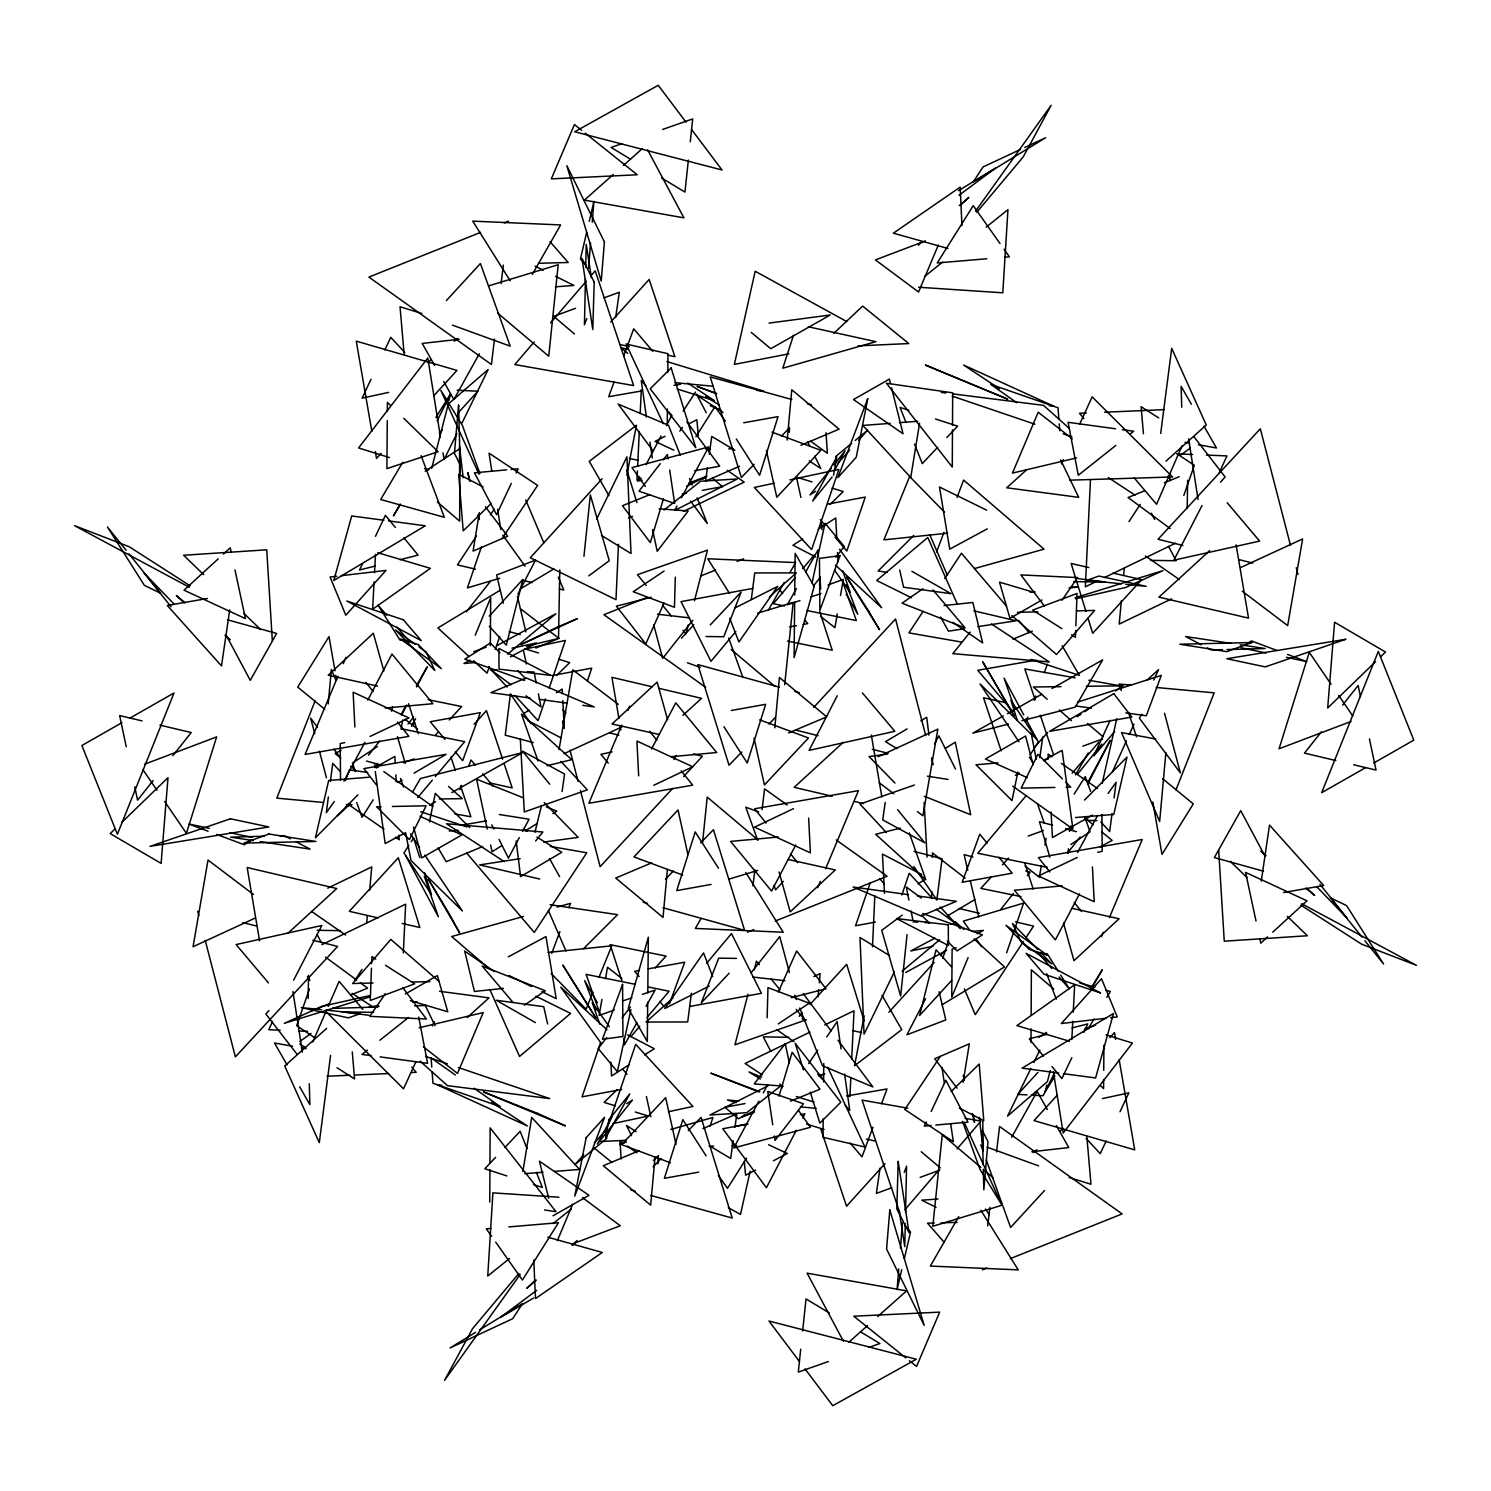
<?xml version="1.0" encoding="UTF-8"?>
<svg xmlns="http://www.w3.org/2000/svg" width="1491" height="1491" viewBox="0 0 1491 1491"><rect width="100%" height="100%" fill="white"/><g stroke="black" fill="none" stroke-linecap="round" stroke-linejoin="round"><path stroke-width="1.5" d="M459.936 459.88L459.638 521.142L437.348 502.02M489.756 1202.1L489.924 1169.634M489.961 1162.663L490.148 1127.886L555.994 1211.661L544.569 1210.002M952.469 429.93L952.283 467.037L886.437 383.262L952.674 392.823L952.507 425.289M1031.008 1042.47L1031.082 1028.865M1031.157 1015.241L1031.362 969.858L1053.652 988.98M387.269 420.648L386.896 468.603L438.093 451.736L403.763 418.3M387.343 411.516L387.418 402.384L390.679 405.571M490.315 645.64L490.688 597.761L475.219 635.222M1103.657 1079.484L1103.582 1088.616L1100.321 1085.429M1103.731 1070.352L1103.936 1045.228M647.69 1002.157L647.299 1041.557L628.251 1008.456L648.343 937.261L647.784 992.894M667.26 425.159L667.428 409.037M667.819 372.154L668.005 353.721L626.09 343.992L663.271 423.686M794.647 602.029L794.088 657.661L814.179 586.466L795.132 553.347L794.722 595.077M823.181 1118.846L822.995 1137.279L864.91 1147.008L827.729 1067.314M823.572 1081.963L823.759 1063.53M308.171 998.467L308.525 975.207M1187.209 508.133L1187.637 480.232M559.796 569.897L558.51 638.092L520.452 608.701M931.633 898.365L931.763 891.543M932.397 857.455L932.49 852.908L965.106 878.106M585.46 278.854L584.435 324.833L586.764 318.552M585.721 267.355L586.224 244.356L591.405 277.643M905.279 1223.645L904.776 1246.644L899.259 1211.139M905.54 1212.146L906.565 1166.167L904.236 1172.448M675.311 577.147L674.454 607.284L633.209 591.741L664.11 571.016M767.12 1017.775L767.977 987.638L809.222 1003.182L778.321 1023.907M371.445 968.181L370.271 1000.48L414.628 983.836L385.479 965.292M371.613 963.559L371.874 956.626L375.751 959.104M1075.701 630.376L1075.44 637.309L1071.544 634.831M1075.868 625.773L1077.042 593.455L1032.685 610.099L1061.834 628.643M618.485 544.252L615.988 599.699L530.293 557.727L602.122 478.76M872.515 946.748L874.807 895.923M403.334 952.879L405.645 904.18L321.832 944.716M637.421 470.914L636.992 480.195L641.186 478.164M637.645 466.292L639.304 431.514M640.198 412.97L641.298 389.785M657.885 1163.893L658.202 1157.146M789.317 432.297L789.54 427.787M849.926 1096.593L850.802 1078.03M851.696 1059.486L854.008 1010.805L824.672 1024.988M1090.443 480.177L1085.355 586.82L1097.935 580.726M374.073 581.788L372.657 609.223L430.396 568.332L377.782 552.714M374.539 572.637L375.471 554.354M1071.824 1039.581L1072.774 1021.298M1073.24 1012.165L1074.657 984.731L1016.918 1025.603L1069.532 1041.221M588.516 268.268L590.566 242.903M592.244 222.159L593.921 201.415L589.262 221.339M898.756 1268.841L897.079 1289.585L901.738 1269.661M900.434 1248.097L902.484 1222.732M328.225 703.92L331.337 669.478L335.866 680.064M366.711 922.594L367.345 915.642M369.656 890.127L371.781 866.923L327.759 888.133M667.409 869.421L663.029 917.431L615.708 878.05L651.716 862.842M655.034 1157.109L650.654 1205.138L603.333 1165.757L639.341 1150.549M787.192 440.087L791.777 389.785L839.098 429.166L800.965 445.269M774.817 727.794L779.42 677.473L826.722 716.873L788.609 732.957M818.037 996.733L818.671 989.782M819.305 982.83L820.143 973.548L813.862 976.568M1121.344 600.873L1119.219 624.077L1171.628 598.842M1123.655 575.358L1124.289 568.406M1165.869 752.62L1159.663 821.522L1121.53 732.566L1155.562 738.996M376.496 767.977L376.962 763.411M702.522 842.862L707.237 797.126L758.118 840.067M784.695 684.723L793.193 602.383L757.652 613.174M1068.022 853.318L1068.488 848.77M1070.352 830.524L1070.818 825.958M583.95 556.348L590.343 494.956L609.26 560.672L588.796 575.843M907.05 934.652L900.657 996.044L881.74 930.328L902.204 915.157M688.357 160.077L684.965 192.078L661.65 177.988M690.277 141.794L692.7 118.926L662.638 129.437M800.723 1349.206L798.3 1372.074L828.362 1361.563M802.643 1330.923L806.035 1298.922L829.35 1313.012M494.472 339.072L491.434 364.494L368.892 277.084L480.642 232.372M501.106 283.607L503.324 265.1M752.936 885.934L754.875 869.756M762.069 809.669L764.566 788.869L787.192 805.01M987.676 1225.9L989.894 1207.393M996.528 1151.928L999.566 1126.506L1122.108 1213.916L1010.358 1258.628M330.592 1055.311L319.298 1142.665L284.725 1066.009L326.659 1028.361M691.433 993.192L687.686 1021.95L646.088 1022.043L672.981 997.982M751.296 599.512L754.744 572.954L796.343 572.879L769.449 596.94M1160.706 433.396L1171.702 348.335L1206.275 424.991L1166.018 461.129M328.355 796.977L326.305 812.67L334.319 801.487M330.406 781.284L332.754 763.355L340.134 771.369M1112.025 813.639L1109.677 831.568L1100.824 821.951M1114.075 797.946L1116.125 782.253L1108.111 793.436M707.442 467.708L705.578 481.108L739.536 466.254M709.287 454.308L711.747 436.434L734.914 450.282M733.143 1140.615L730.683 1158.488L709.455 1145.796M734.988 1127.215L736.852 1113.814L702.895 1128.668M562.088 791.535L564.567 774.034L522.521 751.147L549.713 784.191M885.225 802.4L882.747 819.901L924.793 842.788L897.601 809.743M615.671 317.49L619.305 292.255L603.985 297.865M880.025 1168.18L876.391 1193.415L891.711 1187.787M1039.786 757.633L1042.749 737.001M229.744 609.875L221.488 665.899L167.309 605.495L207.491 598.469M1261.256 881.125L1269.512 825.101L1323.691 885.505L1283.509 892.531M479.338 512.587L473.094 551.111L507.667 536.182L485.376 506.772M522.894 1171.553L531.691 1117.393L579.589 1169.466L554.484 1171.386M919.537 423.351L910.74 477.511L862.842 425.438L890.239 423.351M963.093 1082.336L969.336 1043.812L934.764 1058.74L957.073 1088.15M559.013 749.693L572.786 669.869L618.243 704.274M401.079 729.155L402.682 719.985M601.935 999.38L599.14 1015.446L614.385 1010.003M605.514 978.73L607.508 967.249L621.877 978.543M837.308 613.901L834.923 627.674L820.553 616.361M840.495 595.543L843.291 579.477L828.045 584.919M1041.352 865.749L1039.357 877.23L1024.988 865.936M1044.93 845.099L1046.123 838.222M833.544 475.219L836.805 456.861L812.632 501.088L832.146 476.934M626.835 475.238L636.452 425.252L589.262 461.353L608.98 495.683M864.165 1015.762L854.548 1065.748L901.738 1029.647L882.02 995.317M429.445 821.876L435.297 793.305L469.684 827.542M1017.85 772.058L1011.998 800.63L975.99 764.753L998.038 762.907M630.898 1009.631L617.386 1071.694L598.171 1048.49L606.595 1037.661M812.017 583.074L825.045 523.229L844.26 546.433L835.836 557.243M750.159 1171.255L740.505 1214.419L728.316 1207.71M391.499 711.151L392.506 706.678M1102.184 783.446L1116.778 718.681M586.653 232.41L580.428 258.987L585.814 265.174M904.347 1258.59L910.572 1232.013L905.186 1225.826M448.884 400.557L450.487 393.978L435.894 417.443M1046.812 1085.113L1045.21 1091.692L1054.938 1076.036M534.915 832.388L541.531 805.42M688.246 624.971L685.972 633.787L683.027 630.208M694.452 600.761L707.461 550.123L637.44 574.687L646.255 585.441M747.979 994.162L734.97 1044.8L805.01 1020.217L796.175 1009.482M754.204 969.933L756.459 961.136L759.404 964.714M431.7 468.267L448.306 403.986L488.153 369.544L461.893 423.22M1050.242 1070.594L1047.39 1081.665L1007.543 1116.125L1030.766 1068.637M663.458 498.74L650.318 542.631L622.437 505.729L649.852 494.621M778.992 1096.165L792.131 1052.292L819.994 1089.194L790.472 1101.159M793.51 335.27L782.794 368.202L875.888 341.681L808.327 326.771M710.051 1126.245L712.903 1117.467L670.782 1129.47M545.464 698.981L538.083 720.656L514.88 695.477M549.154 688.134L565.369 640.44L525.317 649.014M608.421 1124.549L635.706 1044.352L692.961 1106.471L668.49 1111.708M901.85 894.954L909.23 873.279L932.434 898.458M481.425 546.824L467.41 587.901L499.709 578.247M587.324 681.089L591.741 668.154L551.95 675.591M600.482 1042.917L582.049 1096.854L621.84 1089.399M870.315 882.635L855.554 925.781L875.459 922.072M1006.63 952.805L1023.59 903.099L963.279 921.14L969.84 930.272M489.309 666.701L487.072 673.168L473.504 660.699M495.273 649.442L499.746 636.508M942.685 958.396L948.649 941.156M309.438 989.036L296.69 1025.659L315.291 1038.127M1183.817 495.497L1194.31 465.341L1177.573 454.121M669.515 1003.704L684.723 962.217L648.343 968.833M460.029 789.69L461.595 785.44M468.64 766.337L470.988 759.981L475.387 765.163M614.162 381.845L608.682 396.699L642.416 390.828M623.536 356.386L633.712 328.784L652.778 351.298M872.943 1127.159L861.984 1156.867L850.243 1143.019M881.535 1103.825L887.015 1088.97L846.534 1095.997M1026.274 721.439L1027.839 717.19M1034.102 700.23L1035.667 695.98M1044.278 672.627L1047.409 664.147M345.446 780.538L349.397 769.915L367.662 772.45M551.726 953.383L559.889 931.633M568.891 907.702L570.531 903.341L557.075 907.106M936.609 551.856L943.971 532.287M957.054 497.472L963.596 480.065L1044.017 549.154L974.499 568.556M315.067 700.975L276.804 798.151L323.156 802.438M1175.933 790.025L1214.196 692.849L1156.252 687.481M592.915 992.26L586.056 1009.165L551.204 973.548M598.916 977.481L611.795 945.816L548.11 952.451M968.088 957.613L951.743 997.162L952.115 949.282L956.271 947.773M337.898 676.355L305.077 754.446L408.869 736.33L397.426 721.979M343.228 663.681L345.893 657.345M621.691 725.166L588.87 803.276L692.681 785.161L681.219 770.791M627.916 710.406L629.687 706.175M817.627 887.76L820.292 881.423M825.604 868.768L858.443 790.659L754.632 808.774L766.094 823.144M1101.42 936.59L1103.191 932.36M1109.416 917.58L1142.236 839.489L1038.426 857.605L1049.888 871.974M938.342 244.99L918.568 292.012L875.403 259.9L925.445 240.908M557.354 1240.68L572.637 1204.337M312.756 1041.985L326.399 1010.618M328.206 1006.444L339.128 981.358L362.835 1009.351M1182.028 445.772L1156.569 504.312L1134.334 478.052M664.035 602.998L645.789 643.944L616.398 606.166L651.194 597.239M778.395 991.906L796.641 950.978L826.033 988.757L791.236 997.684M1112.267 772.263L1126.432 740.841M1129.265 734.541L1133.98 724.067M1153.81 680.064L1158.544 669.589L1146.747 680.455M272.573 1021.391L268.771 1029.741L280.196 1030.225M1219.321 472.61L1226.925 455.911L1206.349 455.072M416.026 1061.555L403.521 1088.803L326.399 1011.979M432.353 1025.938L434.272 1021.745M1061.424 463.925L1063.344 459.731M1079.67 424.115L1092.158 396.867L1172.578 476.971L1069.737 480.177M1110.161 720.339L1093.835 755.862L1114.69 731.559M511.283 483.401L496.596 514.693L474.455 472.796L506.642 469.87M516.184 472.982L518.141 468.808L511.245 469.441M926.246 1121.94L924.29 1126.096L931.185 1125.481M931.148 1111.503L945.834 1080.23L967.976 1122.127L935.789 1125.053M371.017 379.254L362.127 398.134L388.666 392.394M384.846 349.919L390.772 337.339L404.825 352.51M1106.154 1141.081L1100.228 1153.661L1086.175 1138.49M1119.983 1111.746L1128.873 1092.866L1102.334 1098.606M362.518 563.71L359.517 570.009L375.285 566.002M375.452 536.35L385.405 515.327L395.357 527.441M1071.861 1057.585L1061.89 1078.608L1051.956 1066.494M1083.808 1032.331L1087.778 1023.926L1072.029 1027.933M1069.345 831.438L1071.358 827.3M596.68 518.998L626.947 456.805L631.01 553.515L601.488 535.418M894.32 972.002L864.053 1034.195L859.99 937.485L889.512 955.582M444.728 458.315L456.842 433.546M1033.803 1062.449L1039.861 1050.055M437.18 420.797L450.524 394.034M1054.417 1073.11L1043.122 1095.736L1031.623 1095.139M401.433 714.189L405.682 705.914M1087.89 783.893L1110.199 740.412L1087.722 782.645M293.652 980.127L321.832 925.482L236.1 944.567L268.492 982.923M674.081 759.571L676.168 755.508M837.271 695.738L809.091 750.383L894.824 731.298L862.432 692.942M1202.044 505.542L1173.864 560.187L1259.597 541.103L1227.205 502.747M517.862 594.201L535.493 560.15L496.633 575.004L503.343 603.221M925.613 998.709L906.938 1034.773L945.797 1019.919L939.088 991.701M639.676 476.971L637.533 481.071L642.099 480.251M646.088 464.652L661.053 435.931M666.402 425.662L671.733 415.393M796.343 1130.253L766.411 1187.731L722.762 1128.724L747.867 1124.177M802.754 1117.952L804.898 1113.833L800.332 1114.672M367.774 700.118L391.965 654.027L432.93 703.696L385.237 708.057M651.567 748.948L675.758 702.857L716.724 752.526L671.304 756.683M795.747 844.987L771.555 891.078L730.571 841.409L778.283 837.047M1079.54 893.817L1055.348 939.908L1014.383 890.239L1062.077 885.878M519.297 837.625L508.412 858.126L499.056 839.396M522.558 831.475L529.081 819.193L499.299 814.515M934.54 744.009L938.883 735.827L955.526 769.095M401.545 715.084L406.894 705.038M416.529 686.941L427.227 666.831L416.38 685.86M674.827 510.09L677.007 506.008M681.387 497.864L708.71 446.927L631.998 467.634L645.342 486.439M758.863 1101.141L733.74 1147.995L810.433 1127.271L798.43 1110.366M763.243 1092.978L767.604 1084.833M343.918 781.154L364.922 742.35M1077.508 852.572L1097.413 815.819M834.531 470.355L845.099 450.841L833.86 464.95M612.13 1116.759L597.332 1144.082L632.464 1100.023L626.742 1103.657M479.301 353.796L453.879 399.532L443.703 381.51M1011.699 1137.204L1037.121 1091.468L1047.297 1109.49M796.399 588.572L787.323 604.824L799.959 600.593M805.494 572.32L817.981 549.993L818.466 556.87M636.937 1022.584L624.449 1044.93L623.965 1038.053M646.032 1006.35L655.108 990.099L642.472 994.329M400.24 504.014L393.438 515.886L400.296 504.666M532.287 274.4L560.635 224.936L472.759 221.134L510.164 280.774M768.424 610.061L784.285 582.366M789.969 572.469L795.635 562.573L707.759 558.771L729.49 593.399M701.031 918.531L695.365 928.427L783.241 932.229L745.835 872.57M958.713 1216.6L930.365 1266.064L1018.241 1269.866L980.836 1210.226M1092.064 987.564L1102.259 969.784L1090.816 988.477M412.112 724.682L415.579 718.699M1075.514 774.929L1088.206 753.011M412.429 792.299L420.406 778.526L522.838 752.545L451.866 792.578M402.738 462.285L380.69 499.504L444.318 517.302L421.096 455.631M1088.262 1028.715L1094.059 1018.912M1106.825 997.367L1110.31 991.496L1105.912 990.266M695.887 436.733L714.953 406.614L725.353 421.152M746.544 1158.19L727.478 1188.308L718.382 1175.579M373.197 799.81L362.089 817.31L356.684 802.587M1074.116 794.125L1085.224 776.625L1090.629 791.348M1141.826 714.245L1139.329 718.14L1180.35 772.86L1164.527 713.201M683.12 411.143L695.514 392.096M408.776 845.509L403.931 852.945L431.477 894.544L424.6 872.831M411.181 841.781L413.603 838.054L419.791 857.623M354.56 980.854L361.978 969.43M1129.022 521.57L1140.168 504.424M1030.039 754.986L1038.5 741.978L1010.954 700.36L1017.142 719.929M476.449 536.014L457.439 564.884L475.536 569.171M490.409 514.842L494.211 509.065M923.004 611.515L908.914 632.892L961.322 642.025M944.791 578.489L961.434 553.236L1006.574 606.241M1023.422 941.511L975.244 1014.663L964.379 988.924M1025.957 937.671L1033.561 926.116L1015.464 921.829M502.132 538.456L537.636 485.395L489.048 453.171L491.806 471.119M940.299 1056.448L904.795 1109.509L953.401 1141.752L950.643 1123.785M679.821 431.179L682.412 427.377M808.588 1063.623L817.683 1050.26M826.76 1036.897L837.159 1021.633L841.036 1048.974M385.405 993.64L369.693 1016.34L426.426 1019.024L402.812 987.713M1061.909 600.295L1077.62 577.595L1020.888 574.911L1044.501 606.222M975.487 211.256L1051.174 105.265L1023.18 156.965L976.791 212.244M520.21 1274.414L444.523 1380.405L472.517 1328.705L518.905 1273.426M660.271 463.664L638.987 491.154L674.659 503.473L669.683 470.094M663.104 459.992L667.372 454.494L668.024 458.948M813.378 586.112L820.385 577.092M622.045 1017.831L630.469 1007.003M368.519 755.173L379.646 741.046M1067.668 852.889L1080.174 836.991M466.385 611.757L490.259 581.546M1000.741 909.454L1013.377 893.463M1027.411 875.702L1030.225 872.142L1025.827 870.968M153.107 780.576L137.582 800.145L134.749 786.801M172.863 755.676L191.221 732.547L159.91 725.129M692.849 620.219L662.656 658.332L653.636 624.654M751.035 972.878L779.774 936.59L789.41 972.505M1321.417 731.764L1304.476 753.123L1335.787 760.54M1342.59 705.094L1358.115 685.525L1360.482 696.651M831.046 468.472L809.986 494.9L815.689 491.266M535.642 840.999L542.873 831.997L446.424 823.74L504.275 861.668M970.194 632.072L952.824 653.654L1049.273 661.929L991.422 624.002M408.012 724.03L413.697 717.022M1077.732 773.904L1101.886 744.121M735.808 631.569L710.946 661.333L681.033 601.619L752.862 588.423M706.622 963.354L731.485 933.571L761.398 993.304L689.569 1006.5M417.666 797.61L432.353 780.128M435.297 776.625L464.67 741.661L401.843 728.894M795.355 577.464L773.326 603.706L784.546 605.98M802.698 568.723L814.459 554.745M630.917 1036.674L639.732 1026.181M647.075 1017.44L669.105 991.217L648.902 987.117M1026.237 795.56L977.779 853.262L1047.334 867.389M534.151 341.979L514.786 364.549L633.638 385.573L595.207 270.803L590.734 276.021M550.533 322.895L586.261 281.221M411.628 726.303L414.61 722.818M1072.159 773.251L1098.96 742.015M904.962 1209.648L939.218 1169.727M957.092 1148.89L980.91 1121.12L964.919 1118.287M268.92 1010.581L265.864 1014.029L297.063 1054.286M1220.551 482.133L1225.136 476.971L1193.937 436.714M837.737 463.459L849.684 450.152M858.648 440.18L867.613 430.209L855.182 440.441M583.782 1154.742L574.818 1164.713L606.762 1138.379L606.334 1131.949M594.238 1143.094L606.185 1129.787M610.695 322.019L649.163 279.451L674.901 356.703L668.08 355.193M474.119 724.253L486.439 710.629L502.616 759.199M1033.878 747.774L1047.726 732.454M885.002 1163.632L846.534 1206.219L820.795 1128.948M888.878 1012.24L934.167 962.459M940.411 955.582L945.089 950.438M381.156 453.339L376.515 458.408L375.341 451.643M433.769 395.786L456.973 370.402L356.274 341.141L371.837 431.346M439.305 433.471L442.38 430.098M457.83 413.212L477.903 391.257L457.178 390.176M489.29 616.118L522.838 579.44L506.344 645.156L489.346 626.276M799.213 1016.266L802.27 1012.911M809.93 1004.543L846.664 964.323L864.184 1021.055M951.612 980.463L919.593 1015.483L936.087 949.767L951.538 966.932M1037.866 1072.458L1017.794 1094.394L1027.019 1094.879M1057.231 1095.214L1034.027 1120.598L1134.726 1149.859L1119.163 1059.654M1109.844 1037.661L1114.485 1032.592L1115.659 1039.357M446.443 300.53L480.382 263.534L510.202 346.136L452.425 325.131M435.391 735.156L438.466 731.783M449.276 720.004L461.614 706.548L428.103 699.67M681.462 638.185L693.8 624.729M655.257 967.883L666.048 956.104L610.21 944.66L621.952 981.059M783.334 881.405L775.618 889.829L774.034 885.468M991.627 876.596L980.817 888.375L1021.037 896.613M1002.418 864.817L1008.587 858.089M1044.557 1190.47L1010.618 1227.466L986.297 1160.073M672.516 788.515L600.128 866.681L580.428 790.491M683.53 776.625L702.41 756.235L693.39 753.961M813.732 707.349L895.551 618.989L925.706 735.529M710.238 624.934L741.102 592.132L723.75 636.75L706.063 636.508M937.634 447.337L922.277 463.626L914.579 444.169M946.841 437.571L957.595 426.165L935.472 418.971M495.59 1157.351L484.836 1168.739L506.959 1175.952M504.797 1147.585L520.154 1131.296L526.994 1148.573M729.099 973.269L701.329 1002.791L718.681 958.173L736.368 958.396M754.148 464.335L741.362 477.53L710.201 376.869L791.833 399.513M781.321 436.323L789.317 428.085M741.791 752.042L729.006 765.218L697.844 664.576L779.476 687.202M768.965 724.03L775.357 717.432M665.489 879.131L673.466 870.893M700.64 842.881L713.443 829.686L744.587 930.347L662.955 907.721M653.114 1166.838L661.109 1158.6M688.283 1130.569L701.068 1117.393L732.23 1218.054L650.598 1195.409M357.896 794.852L315.421 837.812L328.691 780.483L369.134 777.202M1084.535 800.071L1127.01 757.093L1113.758 814.44L1075.551 817.534M913.759 535.381L878.143 570.997L887.145 572.339M583.559 948.667L617.554 914.654L550.067 904.72M556.646 675.442L569.692 662.619L558.566 659.171M830.17 504.368L843.216 491.545L832.071 488.116M617.144 1089.567L604.097 1102.389L615.224 1105.837M491.247 503.455L463.198 530.852L458.65 474.231L483.159 486.923M951.183 1091.468L979.233 1064.052L983.78 1120.673L959.272 1107.981M115.142 828.81L110.185 833.599L161.121 863.419L167.998 777.687L121.74 822.417M918.344 245.214L921.624 242.045M959.328 205.572L968.87 197.371L960.484 205.329M536.35 1280.098L526.826 1288.299L535.213 1280.34M572.432 1245.209L575.712 1242.04M1375.597 661.65L1327.698 707.964L1334.575 622.25L1385.512 652.052L1380.554 656.841M572.171 1245.265L577.203 1240.493M833.879 333.276L862.655 306.084L908.783 343.564L857.94 345.875M653.356 1160.389L658.426 1155.581M337.152 816.062L350.627 803.649M218.245 558.808L184.027 590.194L245.437 618.616L234.982 569.953M223.389 554.112L230.229 547.831L231.18 552.248M287.67 933.515L336.742 888.524L247.171 867.538L259.564 940.784M682.897 715.4L701.515 698.328L658.966 688.357M843.254 742.332L794.181 787.341L832.258 796.25M1209.723 550.589L1158.954 597.145L1248.526 618.131L1236.114 544.886M1267.611 936.888L1260.771 943.169L1259.82 938.752M1272.755 932.192L1306.973 900.806L1245.563 872.384L1256.018 921.047M1026.833 469.628L1006.705 487.781L1078.701 497.36L1060.66 459.955M467.186 1017.552L488.992 997.87L439.491 991.291M613.248 174.484L584.397 200.129L683.903 217.854L647.616 149.808M623.424 165.426L642.099 148.82M848.901 1342.18L867.576 1325.574M877.752 1316.516L906.603 1290.871L807.097 1273.146L843.384 1341.192M958.508 190.662L995.503 168.092L958.993 195.302M507.741 654.12L555.845 613.752L496.596 645.827M902.148 971.219L939.572 939.815M851.641 443.367L835.668 456.526L835.966 460.831M702.708 479.282L706.063 476.58L688.786 483.159M744.605 1114.653L741.251 1117.355L754.222 1112.435M427.619 362.611L431.16 359.76M454.215 341.253L457.756 338.401M1033.244 1152.599L1036.785 1149.747M1059.84 1131.24L1063.381 1128.389M924.495 276.599L942.629 262.062M986.185 227.135L1007.953 209.672L1002.791 292.814L918.605 287.241M509.512 1258.534L487.743 1275.998L492.906 1192.856L558.883 1197.217M553.068 1223.608L571.202 1209.052M1115.808 445.436L1078.291 475.238L1068.078 422.307L1115.585 428.774M1130.103 434.086L1133.682 431.234L1122.369 429.706M367.382 1050.167L362.015 1054.417L371.073 1055.647M379.888 1040.233L408.459 1017.514M664.035 510.015L700.602 481.239L737.393 478.946L675.088 510.202M781.452 1085.373L746.711 1112.696L709.921 1114.988L768.07 1085.821M536.704 1290.367L500.193 1317.559L533.703 1297.971M299.803 1041.482L311.023 1033.487M1180.947 454.848L1190.284 448.176M922.91 588.74L902.036 603.184L965.106 627.897L932.993 589.97M524.403 1005.214L545.277 990.751L482.189 966.038L512.867 1002.25M1077.154 716.798L1080.994 714.226M1084.814 711.636L1088.654 709.045M1115.473 690.967L1123.133 685.785L1086.305 686.289M251.122 840.178L244.3 844.745L216.605 834.401M1244.575 645.473L1251.396 640.925L1276.948 650.467M377.335 746.6L352.472 763.075L355.343 771.481M1070.836 844.502L1089.977 831.829L1084.945 817.124M425.159 471.156L459.992 448.53M1038.761 1037.438L1046.496 1032.406M523.36 713.798L529.193 710.089M556.385 692.775L562.219 689.066L562.461 693.688M802.698 539.015L792.988 545.203L815.689 556.982M818.242 529.137L835.724 518.011L836.824 538.773M629.072 1064.816L611.571 1075.943L610.863 1062.095M644.615 1054.92L654.325 1048.732L627.506 1034.81M918.121 883.846L923.954 880.137M501.871 845.602L492.049 851.771L490.595 844.968M525.428 830.841L537.207 823.442M552.9 813.583L556.833 811.123L546.265 806.929M945.443 748.333L955.265 742.164L970.734 814.757L924.271 796.269M475.517 1332.376L450.058 1347.957L512.662 1318.715L522.521 1303.6L479.431 1329.972M500.361 590.119L437.907 627.953L468.416 656.021M942.07 1004.804L1004.524 966.951L974.014 938.901M519.949 589.15L553.888 568.91M947.083 916.126L975.058 899.464M907.106 728.894L885.524 741.661L897.004 748.65M920.842 720.787L926.712 717.301L928.93 735.138M397.967 782.589L401.974 780.24M414.013 773.158L446.107 754.316L363.86 768.592L376.366 784.806M1041.948 599.96L1009.947 618.355L999.529 582.161L1034.754 592.598M405.366 993.975L437.366 975.58L447.766 1011.774L410.36 1000.685M121.945 722.669L81.893 745.5L117.379 834.27L174.018 692.98L129.959 718.103M1365.737 767.567L1321.678 792.69L1378.299 651.399L1413.785 740.151L1373.751 763.001M553.068 1215.799L588.964 1195.335L539.407 1161.172L548.688 1198.317M429.557 805.159L435.633 801.729M1003.275 715.96L972.859 733.125L1008.494 724.086M1007.338 713.686L1041.799 694.228M1051.956 688.507L1102.65 659.917L1075.291 707.144L1021.857 720.693M374.856 767.604L394.891 756.403L395.245 763.355M1092.474 815.148L1052.422 837.532L1051.099 812.055M470.038 660.215L463.906 663.532L475.368 662.47M905.764 972.449L946.636 950.326M977.276 933.72L983.408 930.403L971.927 931.465M987.303 528.839L949.73 549.135L939.498 487.017L986.669 510.164M508.375 956.831L545.967 936.534L556.199 998.653L541.848 991.608M341.085 750.346L335.177 753.514L340.321 757.782M1100.321 846.758L1112.137 840.421L1101.83 831.903M405.515 832.705L385.181 843.552L375.303 771.592M1015.352 775.32L1019.415 773.158M1043.83 760.149L1062.132 750.383L1072.942 829.089L1012.724 786.13M510.481 656.804L536.518 642.956L512.009 648.194M934.82 938.193L910.796 950.978L933.068 946.226M665.042 436.248L655.089 441.411L673.876 450.207M688.879 423.854L696.837 419.716L698.366 435.633M755.546 1170.044L745.593 1175.206L744.289 1161.564M773.419 1160.743L787.341 1153.512L768.555 1144.715M735.287 607.769L777.668 586.41L738.902 641.987L729.733 618.299M709.157 986.129L664.762 1008.494L703.528 952.935L712.717 976.605M686.55 486.234L706.902 476.207M754.651 1110.72L738.38 1118.735L724.85 1107.235L745.015 1103.582M1104.216 577.688L1175.448 543.246M810.023 1032.089L745.071 1063.512L762.274 1074.806M683.437 511.394L744.214 482.115L727.254 470.317M370.029 736.461L408.963 717.954L353.125 692.215L354.877 727.03M653.822 785.272L692.756 766.784L636.918 741.046L638.67 775.86M793.473 808.662L754.558 827.151L810.396 852.889L808.644 818.093M1077.285 857.474L1038.351 875.981L1094.189 901.72L1092.437 866.905M1020.59 149.398L983.035 166.955L973.176 182.07L1045.638 137.694L1024.764 147.46M564.027 753.682L621.747 727.012M254.924 918.176L193.066 946.729L208.013 860.065L253.47 894.47M1240.773 567.493L1302.631 538.941L1287.684 625.605L1242.227 591.2M878.069 756.738L937.858 729.136L922.91 815.801L917.45 811.663M820.479 1075.477L824.728 1073.688L818.727 1076.017M535.828 648.026L559.293 638.241L526.398 646.237M482.711 846.515L446.144 861.705L438.13 847.857M1012.985 639.154L1032.331 631.122M1145.107 490.595L1128.053 497.528L1170.211 528.56M1164.303 482.786L1179.213 476.729M312.215 1010.674L329.269 1003.741M350.59 995.075L367.625 988.142L360.3 982.737M504.293 222.923L508.58 221.19M646.87 597.537L603.892 614.721L705.69 687.351M700.602 576.029L715.643 570.009M737.132 561.417L743.58 558.845M747.42 932.155L753.868 929.583M775.357 920.991L887.108 876.279L836.209 839.973M982.42 1269.81L986.707 1268.077M628.587 517.917L632.594 516.371M572.432 1243.941L620.293 1225.77L582.515 1197.664M144.534 764.231L216.642 736.889L186.431 833.339L164.644 801.468M1351.144 721.439L1279.054 748.78L1309.266 652.331L1331.053 684.201M575.563 308.302L553.683 316.334L574.464 333.965M1043.495 760.615L1047.875 759.012M1082.857 746.171L1102.539 738.958M920.133 1177.368L939.815 1170.137M473.709 651.697L486.159 647.15M403.409 762.777L414.293 758.882M1028.138 836.041L1043.365 830.58M621.84 143.714L611.105 147.46L630.544 159.202M914.318 785.049L859.972 804.078L886.344 832.518M869.16 1347.286L879.895 1343.54L860.456 1331.798M810.508 597.071L821.038 593.548M623.499 1000.666L631.942 997.852M1084.908 1028.734L1095.568 1025.212M345.446 806.743L352.062 804.618M1077.49 702.168L1161.284 675.404L1146.299 715.755L1125.761 712.903M1075.086 597.779L1163.017 570.624L1125.481 587.529L1075.514 598.786M370.029 996.827L284.296 1023.329L321.814 1006.406L369.507 995.653M489.346 285.657L558.193 264.727L548.744 356.237L497.882 313.278M728.894 879.168L757.763 870.39M1001.654 1205.343L932.807 1226.273L942.256 1134.763L980.836 1167.36M619.809 1143.988L626.462 1142.087M523.434 916.48L451.68 936.516L490.129 969.56M400.054 559.703L418.076 555.118L403.875 537.822M1047.26 1034.232L1029.237 1038.817L1043.439 1056.113M547.029 765.759L571.687 759.665L521.496 714.152L538.046 761.044M900.284 828.176L875.627 834.27L925.818 879.783L909.268 832.91M1076.595 457.886L1012.464 473.094L1038.202 412.243L1072.327 438.839M419.101 1027.765L483.214 1012.575L457.495 1073.427L423.369 1046.831M612.149 751.855L600.873 754.371L608.235 763.075M774.369 483.177L754.334 487.464L811.607 549.583L838.893 469.385L789.932 479.86M612.876 1123.599L648.473 1115.995M344.719 742.648L340.228 743.524L340.544 780.371M1097.711 852.256L1102.203 851.38L1101.905 814.552M788.888 353.852L734.373 364.382L755.173 271.25L846.72 321.553M734.075 1126.544L747.699 1123.916M827.673 504.107L865.265 497.081L846.832 551.018L835.035 537.077M789.54 626.91L796.362 625.68M803.183 624.449L807.731 623.611L804.786 620.07M639.248 970.473L634.7 971.293L639.136 976.605M694.582 470.746L719.668 466.198L686.922 421.934M682.114 494.006L686.587 493.186M702.28 490.353L722.464 486.7L712.325 478.071M743.729 422.773L778.041 416.623L759.609 475.275L736.312 439.006M731.354 710.48L765.666 704.33L747.233 762.982L723.936 726.713M711.077 884.443L676.765 890.593L695.197 831.941L718.494 868.209M698.701 1172.131L664.39 1178.3L682.841 1119.648L706.119 1155.898M673.913 385.368L680.66 384.193M1036.245 660.122L977.761 670.298L1012.967 711.841M463.943 824.765L486.439 820.851M964.248 628.755L948.481 631.178L940.56 617.032M977.779 626.667L1016.079 620.759L973.809 610.825M520.173 858.648L479.617 864.892L539.686 879.038M887.518 754.073L869.085 756.552L894.973 783.055M543.675 842.061L578.21 837.383L544.252 802.587M769.058 323.1L830.245 314.992L770.754 348.726L751.222 332.363M336.798 576.234L330.089 577.017L345.8 615.243L385.983 570.419L341.253 575.694M1106.042 1018.241L1061.331 1023.534L1101.514 978.711L1117.225 1016.918L1110.515 1017.701M1034.568 591.61L1030.076 592.151L1034.754 591.703M1070.519 587.379L1078.123 586.988L1068.991 587.976M379.049 1006.295L369.19 1006.947L378.323 1005.959M412.746 1002.325L417.238 1001.784M459.191 339.258L422.214 343.433L434.645 365.463M1031.809 1151.742L1068.786 1147.567L1056.355 1125.537M944.008 605.551L972.84 602.476L982.644 642.901L952.954 622.362M503.306 988.384L474.455 991.459L464.67 951.034L494.36 971.573M947.586 533.2L883.902 539.854L909.64 476.505L944.493 512.121M986.837 258.763L937.243 262.956L973.25 205.646L1000.014 243.573M1004.878 257.235L1009.388 256.862L1004.039 249.258M449.257 831.027L458.091 830.282M490.819 1228.435L486.308 1228.808L491.657 1236.393M508.86 1226.907L558.454 1222.713L522.446 1280.024L495.683 1242.096M899.371 422.661L917.636 421.282M524.795 1173.641L543.059 1172.261M555.36 286.812L573.942 285.452L555.565 276.301M938.007 1199.006L921.755 1200.199L936.05 1207.319M600.78 1141.472L626.201 1140.317M1086.361 413.007L1079.503 413.305L1083.938 418.561M1104.645 412.224L1164.098 409.634M327.032 1076.222L349.9 1075.235M354.467 1075.03L388.76 1073.539M411.628 1072.551L416.194 1072.346L411.758 1067.109M332.251 1008.419L377.969 1006.984M414.535 1005.847L425.96 1005.474M538.605 263.292L568.164 262.491L550.011 241.654M1222.527 649.666L1211.307 649.983L1207.337 647.914M1227.018 649.554L1265.169 648.529L1240.139 644.746M264.187 836.227L230.527 837.141L253.265 840.57M279.898 835.817L284.39 835.687L290.335 838.799M934.354 1222.993L927.532 1223.179L944.176 1242.283M941.175 1222.806L957.092 1222.378M705.858 449.443L710.443 449.313M728.782 448.847L733.367 448.716M1017.477 612.354L1037.904 611.832M1076.502 610.881L1094.655 610.415L1056.504 654.53L1011.83 615.578M373.085 982.998L352.659 983.52L390.81 939.405L438.913 981.358M411.684 982.047L429.837 981.6M709.082 1146.188L713.649 1146.076M731.988 1145.591L736.573 1145.479M1054.92 787.453L1021.167 788.143L1037.922 754.334L1062.487 778.936M1066.177 787.229L1070.668 787.136L1065.767 782.216M381.137 806.706L376.645 806.799L409.391 839.601L426.146 805.792L392.394 806.482M1060.996 686.643L1033.393 687.016L1047.222 699.26M439.286 798.971L462.303 798.654L448.474 786.409M1073.688 581.658L1105.353 581.993L1078.384 578.676M373.626 1012.296L341.961 1011.942L368.929 1015.259M1150.605 560.355L1176.101 560.746L1168.571 546.265M317.229 930.291L340.395 930.645M788.758 1037.27L763.28 1036.879L770.791 1051.36M1085.448 820.274L1096.873 820.628M1176.623 453.842L1192.632 454.513M298.48 1030.971L307.631 1031.343M497.379 669.944L490.483 669.534L511.059 684.779M527.199 671.658L534.095 672.05M913.219 921.885L917.822 922.146M924.7 922.556L929.284 922.817M949.935 923.991L956.831 924.401L936.255 909.156M404.341 640.385L400.035 640.124L377.969 605.104L386.728 615.261M1040.83 953.42L1047.278 953.811L1058.312 971.331M659.134 508.804L688.208 510.984L657.214 551.26L652.573 529.622M783.297 1086.119L754.222 1083.938L785.235 1043.644L789.391 1063.139M1130.756 685.115L1119.163 684.034L1121.344 690.631M346.341 804.6L350.963 805.028M674.659 382.628L713.406 386.281M756.72 390.381L763.56 391.033L666.831 361.53M738.846 1101.048L727.44 1099.967L736.237 1102.65M800.387 1106.862L816.341 1108.372M1121.139 583.782L1086.995 580.297L1098.904 576.066L1146.169 586.336L1125.686 584.248M321.627 1009.687L301.145 1007.599L348.409 1017.868L360.319 1013.638L326.175 1010.153M1049.254 405.72L1053.746 406.223L963.671 365.053L999.399 388.722M441.746 1085.28L437.254 1084.777L527.329 1125.947L491.601 1102.278M657.512 614.217L689.681 617.889M752.75 977.034L784.918 980.705M941.324 392.431L945.853 393.009M952.674 393.866L1043.532 405.347L1069.122 428.252M383.895 520.266L351.708 515.961L333.798 580.446L425.27 525.801L388.48 520.881M1058.815 1073.054L1022.043 1068.152L1113.497 1013.489L1095.605 1077.974L1063.418 1073.669M380.112 1056.877L427.619 1063.344L418.673 1017.03M1075.533 705.933L1091.505 708.15M529.957 698.03L490.93 692.644L526.174 677.939L594.238 706.92L582.757 705.336M539.146 699.298L566.692 703.118M908.168 894.637L853.076 887.015L921.121 915.996L956.383 901.31L917.356 895.905M1231.044 643.385L1185.569 636.527L1201.411 644.802M260.105 841.595L310.128 849.143L296.262 841.893M927.402 776.196L948.015 779.42M550.309 846.422L586.783 852.777L534.263 932.434L466.553 852.908M1075.067 677.809L1024.802 668.919L1035.145 699.801M1088.784 680.231L1120.785 685.879M454.904 813.918L470.895 816.751L460.551 785.85M907.777 1108.186L862.059 1100.097L899.744 1212.649M1184.991 442.38L1189.483 443.181M1198.484 444.765L1216.47 447.971L1203.927 426.109M292.516 1046.235L274.53 1043.029L287.073 1064.891M301.517 1047.819L306.009 1048.62M806.985 610.527L856.356 620.573L843.515 584.081M635.446 984.377L586.075 974.35L598.916 1010.842M787.546 641.093L832.239 650.244L819.789 611.72M1241.164 647.765L1266.045 653.021M1286.416 657.326L1306.768 661.613L1287.609 654.456M209.28 828.344L188.928 824.038L208.088 831.214M229.651 832.649L252.259 837.42M620.312 344.607L629.407 346.62M1006.276 702.82L983.52 697.769L1001.169 750.756M659.115 734.448L612.037 723.992L657.121 682.077L667.633 719.724M377.558 686.121L328.244 675.181L373.328 633.246L383.839 670.894M1071.992 908.317L1119.07 918.754L1073.986 960.689L1063.474 923.041M489.421 782.85L512.177 787.9L504.088 763.616M788.199 859.487L835.277 869.943L790.193 911.858L779.066 872.011M866.271 1139.049L875.385 1141.062M629.388 458.371L638.204 460.402M1088.784 567.531L1071.134 563.486L1085.97 611.478M1113.032 573.103L1141.677 579.682L1092.698 633.284L1087.983 618.019M377.969 917.897L349.323 911.318L398.302 857.716L419.866 927.514L402.216 923.469M802.102 1018.949L806.501 1019.974M852.796 1030.598L861.612 1032.629M652.257 686.792L611.944 677.343L618.914 718.532M854.641 801.506L863.587 803.612M523.043 580.39L532.082 582.534M559.237 588.945L563.766 590.007L558.324 577.147M958.918 908.466L979.27 913.293M1353.679 764.771L1376.044 770.083L1369.446 738.921M142.018 720.88L119.653 715.587L126.25 746.749M1182.885 545.482L1158.06 539.239L1260.324 428.793L1290.479 545.315M1239.319 559.684L1252.869 563.095M795.542 729.994L818.112 735.678M872.291 749.321L888.096 753.29M609.856 732.938L618.895 735.212M242.828 922.575L256.377 925.986M312.812 940.187L337.637 946.431L235.373 1056.877L205.218 940.336M533.293 742.555L505.244 735.175L510.444 693.911L530.889 723.657M914.02 851.38L942.07 858.76L936.87 900.024L913.871 866.569M509.251 631.681L520.266 634.588M972.933 856.99L964.118 854.66L967.789 870.241M1052.478 825.194L1039.432 821.653L1049.85 857.232M1065.543 828.735L1076.427 831.68M366.525 761.062L381.771 765.2M807.283 403.781L811.7 405.012M794.927 691.489L799.325 692.719M643.106 902.204L647.523 903.434M630.73 1189.911L635.147 1191.123M1263.511 871.191L1214.364 857.549L1240.736 810.657L1264.834 855.815M227.489 619.809L276.636 633.451L250.264 680.343L226.166 635.185M947.922 248.494L893.37 233.174L960.185 187.121L961.937 225.607M1079.596 982.904L1094.953 987.21M547.775 1237.176L602.308 1252.477L535.511 1298.549L533.759 1260.063M627.264 349.453L620.666 347.44L627.692 353.33M806.575 1124.102L824.169 1129.47M421.953 313.539L400.035 306.755L404.173 354.634M812.036 481.928L796.455 477.12L800.909 497.435M525.167 648.883L538.531 653.002M1069.047 1177.461L1090.965 1184.245L1086.827 1136.366M635.259 1112.006L648.622 1116.125M677.138 388.983L714.45 400.65L687.705 383.057M389.393 457.551L358.586 447.934L427.824 357.989L440.46 437.012M424.6 468.528L428.998 469.907M1106.005 1034.829L1132.415 1043.066L1063.176 1133.011L1053.429 1072.048M796.306 1096.519L813.862 1102.017M908.914 410.323L900.061 407.434L906.043 422.568M533.517 1184.6L542.37 1187.47L536.387 1172.355M1030.989 659.469L1079.354 675.367L1062.151 645.715M420.742 811.738L466.888 826.909M952.209 396.121L1034.884 424.208M1063.176 433.825L1071.88 436.788M425.643 1056.429L447.412 1063.828M458.296 1067.519L549.676 1098.569L447.468 1085.653L420.182 1061.219M524.683 680.436L464.838 659.134L490.297 643.031L499.951 652.76M922.631 913.517L982.476 934.801L957.017 950.904L947.363 941.175M716.761 393.512L697.061 386.393L716.239 393.643M758.919 1091.952L710.853 1073.185L759.851 1091.71M687.426 662.787L700.267 667.446M758.621 811.887L745.78 807.209L757.558 839.824M987.21 1147.194L1038.575 1165.869M772.058 432.148L820.851 450.301L776.792 497.249L766.393 450.487M759.702 719.855L808.476 737.989L764.417 784.937L754.036 738.175M682.748 875.068L633.955 856.915L678.014 809.967L687.91 854.511M670.372 1162.756L621.579 1144.622L665.657 1097.674L676.038 1144.436M523.043 797.685L476.58 779.178L487.222 829.089M710.219 405.72L720.843 410.174M761.659 1077.247L748.929 1071.917L760.429 1079.037M1027.28 777.631L985.421 759.012L1025.566 736.051L1033.114 764.678M420.015 816.304L461.875 834.923L421.748 857.884L413.622 827.076M509.027 975.505L531.597 986.576M911.43 597.742L876.689 580.521L927.775 537.487L957.371 604.246M535.865 996.193L570.624 1013.414L519.539 1056.448L489.924 989.689M535.157 266.125L543.32 270.206M921.643 874.453L882.448 854.101L884.498 893.333M527.721 720.544L560.728 737.691M1301.68 903.751L1416.45 965.348L1361.6 944.157L1300.879 905.167M189.32 587.249L74.55 525.652L129.4 546.843L190.121 585.833M911.914 571.333L951.016 593.679L903.583 587.23L899.688 569.991M535.399 1022.602L496.279 1000.256L543.73 1006.705L547.626 1023.963M523.509 828.977L527.348 831.307M536.909 837.122L561.79 852.274L520.583 876.633L516.166 840.98M705.634 396.55L719.053 404.844M1158.693 417.927L1141.118 406.708L1143.429 433.769M299.877 1044.054L305.748 1047.8M337.003 1067.742L354.578 1078.962L352.267 1051.9M809.296 460.999L820.833 468.509L814.757 456.171M636.098 1131.688L626.481 1125.425L631.55 1135.713M1108.298 477.567L1135.061 495.161M698.161 396.084L723.005 412.411M352.118 993.323L373.141 1007.152M1145.461 555.994L1179.4 579.57M1051.9 756.813L1048.098 754.166L1048.341 758.789M1061.406 763.411L1097.506 788.515M776.941 1029.852L793.902 1041.631M347.906 804.096L384.007 829.201M395.413 837.141L399.197 839.768L398.973 835.146M311.6 911.43L345.539 935.006M1016.881 402.775L990.695 384.343L1058.032 407.77L1058.89 419.269M455.407 1075.048L431.085 1057.939L431.775 1067.127M474.119 1088.225L500.305 1106.657L432.968 1083.23L432.11 1071.731M374.371 764.846L378.136 767.53M383.783 771.555L432.707 806.463M810.396 441.075L827.375 453.283L826.014 432.763M623.723 1143.373L619.939 1140.652L621.151 1158.898M627.487 1146.094L636.918 1152.86M415.393 644.298L395.6 630.041L434.832 670.484L426.202 652.07L418.99 646.889M325.485 957.11L356.647 980.034M921.289 898.085L906.342 887.015L908.914 900.098M526.025 695.85L540.972 706.92L538.4 693.855M879.261 782.775L893.817 793.79M404.862 719.091L417.443 728.987M581.62 130.276L574.445 124.536L551.335 178.864L637.235 174.782L585.199 133.146M1260.752 851.38L1266.101 855.648M1307.067 888.431L1314.633 895.42L1305.669 888.114M183.933 602.569L176.367 595.58L185.331 602.886M224.899 635.352L230.248 639.62M905.801 1357.854L853.765 1316.218L939.665 1312.136L916.555 1366.464L909.38 1360.724M594.014 1147.865L611.757 1162.272M1162.663 778.787L1193.285 803.891L1161.992 854.399L1152.823 801.972M324.74 709.25L297.715 687.109L329.008 636.601L334.99 670.782M1084.684 817.683L1093.257 824.784M350.627 766.318L355.771 770.567M732.044 1142.889L735.585 1145.871M731.13 649.442L774.985 686.475M984.34 1170.323L993.118 1177.722M1087.424 723.452L1103.005 736.684M921.233 1151.704L940.281 1167.863M1059.318 709.958L1071.414 720.675M1319.964 884.293L1347.044 918.121L1317 886.996M171.036 606.707L143.956 572.879L174 604.004M955.358 921.736L963.838 929.545M835.482 565.145L881.628 607.732L839.563 549.266M606.967 1029.778L560.802 987.191L601.507 1043.775M1030.542 733.33L1036.785 739.294L1025.883 718.904M1230.392 861.463L1247.128 877.621M1287.311 916.369L1307.383 935.752L1224.26 941.194L1218.669 850.168M203.689 574.631L183.617 555.248L266.74 549.806L272.331 640.832M243.872 613.379L260.608 629.537M921.587 915.232L929.639 923.339M517.675 670.596L525.727 678.703M1037.587 949.338L1012.482 923.451L1021.111 941.865L1051.714 963.894L1040.737 952.563M560.97 761.416L587.342 789.857L524.292 811.943L520.322 739.014M940.169 906.863L960.297 928.688M488.563 666.924L507.126 687.071M645.808 385.722L641.242 380.503L646.404 416.958M668.695 411.758L671.733 415.225M817.739 1074.042L822.305 1079.242M845.192 1105.278L849.758 1110.497L844.596 1074.042M1038.687 953.289L1051.807 968.535M1059.113 976.996L1069.327 988.831L1060.753 975.226M396.96 627.096L408.627 640.645M1018.614 620.386L1029.144 632.743M482.73 773.829L492.999 785.943M820.311 519.632L824.728 524.869M879.895 878.833L884.312 884.051M563.002 709.884L565.946 713.369M622.586 1069.066L627.003 1074.303M779.737 589.989L782.682 593.53M987.117 843.086L979.755 834.233L962.142 882.262L1012.165 873.186L998.914 857.25M445.008 739.443L430.265 721.737L480.288 712.661L462.676 760.671L455.314 751.837M659.749 1001.393L664.166 1006.705M662.433 605.141L671.267 615.876M771.164 979.047L779.998 989.782M1361.991 937.131L1330.345 897.75L1346.597 905.615L1383.555 963.987L1364.861 940.709M126.139 550.291L107.445 527.013L144.403 585.385L160.655 593.25L129.009 553.869M1074.228 902.484L1081.385 911.448M790.435 853.653L797.592 862.637M649.722 731.298L656.879 740.281M365.929 682.487L373.085 691.451M685.972 122.113L658.239 85.285L574.687 131.767L722.035 169.993L691.526 129.475M799.474 1361.525L768.965 1321.007L916.313 1359.233L832.761 1405.715L805.028 1368.887M317.49 727.254L310.65 718.14L314.75 733.609M333.909 749.153L340.731 758.267M652.983 450.767L618.169 404.117L668.49 425.233L680.287 455.165M690.575 501.144L707.274 523.546L697.154 497.901M803.22 993.584L831.065 1030.896M838.017 1040.233L872.831 1086.883L822.51 1065.767L799.735 1008.065M823.274 526.64L820.553 522.856L822.081 529.603M976.381 939.405L981.637 946.71M502.821 535.176L525.093 566.207M779.756 1084.05L782.421 1087.796M834.475 570.065L850.205 592.262L842.657 570.773M609.279 1026.703L592.225 1002.642L599.773 1024.149M985.439 1209.052L989.278 1214.625M1338.732 695.458L1352.84 716.071M142.856 769.58L156.965 790.211M1018.949 741.754L980.016 683.922L1031.455 734.467L1036.226 759.366M1029.33 757.186L1033.207 762.963M410.51 833.879L419.605 847.373M424.786 855.089L462.415 911.001L410.976 860.456L405.757 833.301M1168.012 476.188L1170.398 480.065M307.481 976.512L309.867 980.388M846.236 594.219L857.772 614.255L846.478 584.752M597.351 1002.697L584.658 980.668L595.953 1010.153M1191.384 404.247L1181.114 386.355L1181.729 407.211M299.616 1086.753L309.886 1104.645L309.271 1083.789M549.471 858.536L559.647 876.708M1023.702 714.841L1004.077 678.163L1014.458 707.983M405.664 855.629L438.354 916.76L424.283 876.279M1151.387 513.202L1154.612 519.39M696.577 394.164L706.249 412.765M317.061 934.391L321.348 942.666M491.788 824.84L493.856 828.996M807.656 441.746L809.688 445.865M425.01 1004.934L435.037 1025.715M964.397 1122.816L1001.561 1204.486L980.016 1169.429L962.496 1121.288M478.984 474.194L440.87 390.418L462.415 425.494L479.934 473.616M929.732 534.71L947.344 575.228M548.353 910.442L565.965 950.96M525.708 499.932L543.824 542.817M689.569 478.667L692.104 485.078M794.684 995.243L796.362 999.51M1046.682 973.698L1056.299 999.231M980.798 1144.864L983.147 1151.387M728.726 638.129L742.853 677.268M1037.401 803.593L1044.185 822.92M400.52 778.451L403.539 787.024M1040.308 715.251L1053.615 754.986M450.953 757.167L455.389 770.4M1128.575 712.605L1136.533 736.778M1024.913 863.419L1033.207 889.121M408.534 703.659L418.207 733.628M626.816 469.945L636.918 502.672M803.425 1069.923L795.225 1043.327L840.794 1102.222L819.845 1123.096L810.265 1092.083M397.463 736.703L405.272 763.392M319.447 751.278L326.473 777.799M1296.275 567.736L1298.009 574.464M931.502 757.931L933.236 764.659M562.461 721.01L564.194 727.738M569.991 750.141L578.117 781.526M197.688 911.206L198.843 915.698M890.462 383.504L889.363 379.124L853.467 399.569L903.024 433.732L891.562 387.865M964.416 1079.764L963.316 1075.365L964.342 1079.95M973.194 1114.877L974.536 1122.369L972.393 1113.442M469.255 480.046L467.894 472.554L470.038 481.481M478.033 515.159L479.114 519.558L478.089 514.973M970.417 881.367L978.804 916.984M517.433 596.27L525.838 631.886M646.404 1096.5L650.859 1116.815M523.434 650.449L526.416 663.998M1169.186 476.095L1170.1 480.661M911.076 910.982L912.79 919.705M534.524 674.23L536.238 682.953M335.792 675.348L336.575 679.915M871.359 735.082L881.815 796.884M620.088 725.409L620.852 729.975M442.995 452.817L444.076 459.601M1188.607 438.801L1198.074 499.504M292.926 991.496L302.393 1052.199M942.014 1067.686L944.437 1083.398M497.659 509.288L500.752 529.491M772.748 1124.829L767.772 1091.431L803.444 1103.769L775.059 1140.41L774.407 1135.956M649.964 442.026L652.238 457.979M979.27 1117.299L982.96 1148.741L982.811 1121.567M463.161 477.623L459.489 446.163L459.619 473.337M1059.225 423.873L1059.747 430.769M819.92 577.502L820.721 588.964M924.14 802.512L927.104 857.195M837.532 552.621L838.017 561.846M562.815 700.602L564.269 728.298M395.842 774.929L396.215 781.88M983.184 1164.62L982.289 1130.327L988.011 1141.584L983.836 1189.781L983.296 1169.205M594.182 282.06L592.803 329.586L581.993 258.39L594.182 282.06M898.197 1161.414L896.818 1208.94L909.007 1232.61L898.197 1161.414M604.414 241.933L601.208 281.091L566.841 165.669L604.414 241.933M889.792 1209.909L886.586 1249.067L924.159 1325.331L889.792 1209.909M458.594 405.142L454.42 453.32L460.141 464.596L458.594 405.142M608.887 1119.704L605.626 1138.062L629.817 1093.835L608.887 1119.704M586.168 1137.708L574.743 1196.117L604.563 1117.262L586.168 1137.708M867.706 398.805L856.263 457.215L837.867 477.642L867.706 398.805M622.567 984.395L602.439 1039.246L622.958 1036.506L622.567 984.395M839.992 555.658L819.864 610.527L819.472 558.398L839.992 555.658M671.155 367.904L650.206 388.778L695.775 447.673L671.155 367.904M1113.777 693.65L1049.589 731.354L1131.837 717.059L1113.777 693.65M557.615 627.04L520.862 644.615L577.352 618.653L557.615 627.04M268.939 834.028L243.909 843.105L315.887 841.446L268.939 834.028M1251.788 642.546L1226.758 651.642L1179.81 644.224L1251.788 642.546M230.434 818.783L150.013 846.366L268.865 826.946L230.434 818.783M1345.683 639.304L1265.263 666.887L1226.832 658.724L1345.683 639.304M550.775 675.367L499.019 669.124L498.907 648.436L550.775 675.367M948.295 924.811L896.538 918.568L948.406 945.499L948.295 924.811M418.3 644.597L400.501 639.043L441.299 668.639L418.3 644.597M1046.794 954.892L1029.014 949.338L1006.015 925.296L1046.794 954.892M403.334 619.771L346.844 601.022L421.263 640.627L403.334 619.771M1100.47 992.913L1043.98 974.163L1026.05 953.308L1100.47 992.913M1007.636 399.141L925.576 365.127L1007.636 399.141M537.431 1113.33L483.364 1091.859L565.424 1125.873L537.431 1113.33M868.657 611.161L846.571 576.942L879.504 629.687L868.657 611.161M595.86 1017.962L562.927 965.236L595.86 1017.962M1014.104 715.792L982.849 662.041L1014.104 715.792M449.331 914.02L428.327 879.131L459.582 932.863L449.331 914.02"/></g></svg>
